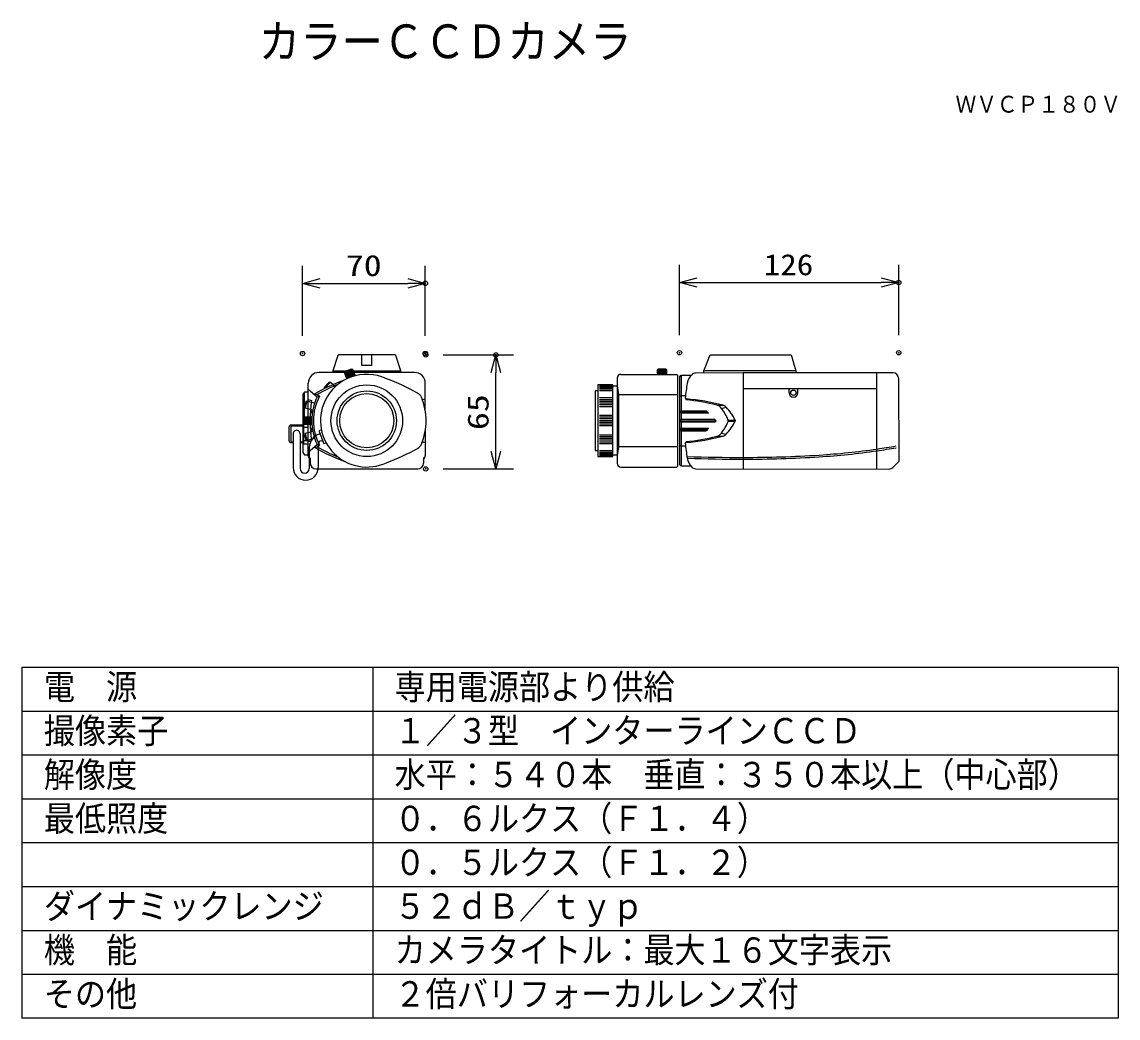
# Model space of a CAD drawing. Units: millimetres on the paper. Extents: x 2 to 127, y 60 to 174.
import ezdxf
from ezdxf.enums import TextEntityAlignment as Align

# ---------------------------------------------------------------- set-up
doc = ezdxf.new("R2010")
doc.units = ezdxf.units.MM
doc.header["$PDMODE"] = 32
doc.header["$PDSIZE"] = 0.5
for name, color, linetype in [('0-0_MOJI1', 2, 'Continuous'), ('0-1_TOUROKU', 3, 'Continuous'), ('0-2_GAIKEI', 1, 'Continuous'), ('0-3_WAKU', 3, 'Continuous'), ('0-4_DEFPOINTS', 7, 'Continuous')]:
    doc.layers.add(name, color=color, linetype=linetype)
doc.styles.add('ＭＳ ゴシック', font='')
doc.styles.get('ＭＳ ゴシック').set_extended_font_data('MS Gothic')

# ---------------------------------------------------------------- blocks, each defined once
blk = doc.blocks.new('_OPEN30')
at = {"layer": '0-2_GAIKEI', "color": 7}
blk.add_line((0, 0), (-1, 0), dxfattribs=at)
blk.add_lwpolyline([(-1, 0.2679), (0, 0), (-1, -0.2679)], dxfattribs=at)

msp = doc.modelspace()

# ---------------------------------------------------------------- linework, layer by layer
at = {"layer": '0-1_TOUROKU'}
for p, q in [((76.984, 138.236), (76.984, 146.236)), ((101.984, 138.236), (101.984, 146.236)), ((78.984, 144.236), (99.984, 144.236))]:
    msp.add_line(p, q, dxfattribs=at)
at = {"layer": '0-2_GAIKEI', "color": 7}
for p, q in [((44.542, 135.976), (38.11, 135.976)), ((40.778, 134.782), (40.778, 135.976)), ((41.874, 135.976), (41.874, 134.782)), ((80.471, 135.976), (89.736, 135.976)), ((38.794, 133.985), (35.894, 133.985)), ((37.441, 134.184), (39.04, 134.184)), ((39.782, 134.184), (45.211, 134.184)), ((46.758, 133.985), (39.855, 133.985)), ((41.874, 134.782), (40.778, 134.782)), ((70.289, 133.765), (76.685, 133.765)), ((76.685, 133.765), (76.785, 133.665)), ((78.812, 133.937), (84.256, 133.985)), ((90.235, 134.184), (79.774, 134.184)), ((84.256, 133.985), (99.5, 133.985)), ((84.256, 133.964), (84.256, 123.045)), ((99.5, 133.985), (101.341, 133.968)), ((99.5, 123.006), (99.5, 133.964)), ((34.651, 124.47), (34.651, 132.772)), ((48.001, 129.643), (48.001, 132.742)), ((67.682, 132.57), (67.682, 124.4)), ((69.377, 132.57), (67.682, 132.57)), ((69.377, 124.4), (69.377, 132.57)), ((69.875, 133.351), (69.875, 123.619)), ((76.785, 123.305), (76.785, 133.665)), ((76.984, 133.466), (76.984, 123.504)), ((101.957, 133.329), (101.99, 123.833)), ((34.033, 131.482), (34.033, 124.848)), ((34.232, 128.184), (34.232, 131.717)), ((69.875, 132.42), (69.377, 132.42)), ((77.648, 131.074), (77.73, 130.867)), ((48.001, 127.327), (48.001, 124.47)), ((77.648, 125.896), (77.73, 126.104)), ((34.723, 124.255), (34.676, 124.47)), ((34.875, 124.204), (34.722, 124.357)), ((34.875, 124.102), (34.723, 124.255)), ((34.875, 124.204), (34.875, 123.658)), ((47.802, 124.204), (47.955, 124.357)), ((47.802, 124.204), (47.802, 123.658)), ((67.682, 124.4), (69.377, 124.4)), ((69.875, 124.55), (69.377, 124.55)), ((101.311, 123.154), (101.99, 123.833)), ((35.548, 122.985), (47.129, 122.985)), ((70.289, 123.205), (76.685, 123.205)), ((76.785, 123.305), (76.685, 123.205)), ((76.984, 123.504), (77.184, 123.303)), ((78.302, 123.293), (77.184, 123.303)), ((78.812, 123.008), (100.871, 122.972))]:
    msp.add_line(p, q, dxfattribs=at)
at = {"layer": '0-2_GAIKEI'}
for p, q in [((39.73, 134.328), (38.793, 133.987)), ((38.855, 134.011), (39.121, 133.282)), ((38.93, 134.037), (39.193, 133.315)), ((38.994, 134.061), (39.255, 133.342)), ((39.026, 134.073), (39.288, 133.356)), ((39.093, 134.097), (39.353, 133.382)), ((39.14, 134.114), (39.399, 133.401)), ((39.203, 134.138), (39.463, 133.426)), ((39.319, 134.179), (39.577, 133.467)), ((39.382, 134.202), (39.642, 133.489)), ((39.429, 134.219), (39.689, 133.504)), ((39.495, 134.243), (39.756, 133.526)), ((39.527, 134.255), (39.79, 133.536)), ((39.591, 134.278), (39.855, 133.556)), ((39.666, 134.305), (39.931, 133.577)), ((75.491, 134.328), (74.494, 134.328)), ((74.56, 133.765), (74.56, 134.328)), ((74.639, 133.765), (74.639, 134.328)), ((74.708, 133.765), (74.708, 134.328)), ((74.743, 133.765), (74.743, 134.328)), ((74.813, 133.765), (74.813, 134.328)), ((74.863, 133.765), (74.863, 134.328)), ((74.931, 133.765), (74.931, 134.328)), ((74.991, 134.328), (74.991, 133.765)), ((75.052, 134.328), (75.052, 133.765)), ((75.121, 134.328), (75.121, 133.765)), ((75.171, 134.328), (75.171, 133.765)), ((75.241, 134.328), (75.241, 133.765)), ((75.276, 134.328), (75.276, 133.765)), ((75.344, 134.328), (75.344, 133.765)), ((75.423, 134.328), (75.423, 133.765)), ((37.173, 132.894), (37.753, 132.373)), ((77.184, 133.667), (77.184, 129.62)), ((34.651, 132.072), (35.674, 131.214)), ((35.329, 131.503), (35.676, 131.473)), ((35.674, 131.214), (35.922, 131.265)), ((35.676, 131.473), (35.922, 131.265)), ((67.384, 131.872), (67.384, 125.097)), ((67.682, 131.872), (67.384, 131.872)), ((69.377, 132.488), (67.882, 132.488)), ((69.377, 132.407), (67.882, 132.407)), ((69.377, 132.326), (67.882, 132.326)), ((69.377, 132.204), (67.882, 132.204)), ((69.377, 132.071), (67.882, 132.071)), ((69.377, 131.872), (67.882, 131.872)), ((69.875, 132.452), (70.034, 131.474)), ((70.034, 131.474), (76.785, 131.474)), ((70.034, 131.474), (70.034, 125.496)), ((84.256, 132.171), (99.5, 132.171)), ((84.256, 132.171), (99.5, 132.171)), ((89.477, 131.673), (89.477, 132.171)), ((89.577, 132.171), (90.374, 132.171)), ((90.474, 131.673), (90.474, 132.171)), ((34.501, 130.726), (34.294, 129.956)), ((35.367, 130.494), (34.501, 130.726)), ((34.651, 130.901), (35.018, 130.791)), ((47.661, 130.886), (48.001, 130.975)), ((69.377, 131.076), (67.882, 131.076)), ((69.377, 130.876), (67.882, 130.876)), ((69.377, 130.677), (67.882, 130.677)), ((69.377, 130.477), (67.882, 130.477)), ((69.377, 130.278), (67.882, 130.278)), ((69.377, 130.079), (67.882, 130.079)), ((81.234, 130.264), (81.951, 130.237)), ((81.795, 129.889), (82.327, 130.01)), ((34.153, 128.884), (34.153, 128.087)), ((35.05, 128.843), (34.153, 128.843)), ((35.05, 128.804), (34.153, 128.804)), ((35.05, 128.752), (34.153, 128.752)), ((69.377, 129.083), (67.882, 129.083)), ((69.377, 128.884), (67.882, 128.884)), ((77.184, 129.62), (76.984, 129.481)), ((80.033, 129.481), (76.984, 129.481)), ((77.184, 129.342), (76.984, 129.481)), ((32.479, 126.194), (32.479, 127.787)), ((34.033, 127.987), (32.678, 127.987)), ((32.729, 127.887), (32.678, 127.837)), ((32.678, 127.837), (32.678, 126.144)), ((32.729, 127.887), (34.033, 127.887)), ((34.133, 127.76), (34.651, 127.748)), ((35.05, 128.688), (34.153, 128.688)), ((35.05, 128.612), (34.153, 128.612)), ((35.05, 128.524), (34.153, 128.524)), ((34.153, 128.448), (35.05, 128.448)), ((34.153, 128.359), (35.05, 128.359)), ((34.153, 128.283), (35.05, 128.283)), ((34.153, 128.219), (35.05, 128.219)), ((34.153, 128.167), (35.05, 128.167)), ((34.153, 128.128), (35.05, 128.128)), ((69.377, 128.684), (67.882, 128.684)), ((69.377, 128.485), (67.882, 128.485)), ((69.377, 128.285), (67.882, 128.285)), ((69.377, 128.086), (67.882, 128.086)), ((69.377, 127.887), (67.882, 127.887)), ((76.984, 128.485), (77.184, 128.345)), ((76.984, 128.485), (81.168, 128.485)), ((76.984, 127.488), (77.184, 127.628)), ((77.184, 128.345), (77.184, 127.628)), ((80.312, 127.628), (80.033, 127.488)), ((81.029, 128.625), (81.029, 128.345)), ((82.535, 128.559), (83.34, 128.528)), ((82.535, 128.411), (83.34, 128.442)), ((83.34, 128.528), (83.34, 128.442)), ((32.928, 126.99), (32.925, 123.139)), ((33.725, 126.99), (33.723, 123.027)), ((34.294, 127.014), (34.501, 126.243)), ((34.501, 126.243), (35.367, 126.476)), ((35.899, 127.267), (36.372, 125.955)), ((35.902, 126.956), (35.99, 126.99)), ((35.958, 127.394), (36.146, 127.462)), ((67.882, 126.891), (69.377, 126.891)), ((67.882, 126.692), (69.377, 126.692)), ((67.882, 126.493), (69.377, 126.493)), ((67.882, 126.294), (69.377, 126.294)), ((76.984, 127.488), (77.184, 127.349)), ((77.184, 127.349), (77.184, 123.303)), ((81.234, 126.706), (81.951, 126.733)), ((81.795, 127.081), (82.327, 126.959)), ((32.678, 126.144), (32.729, 126.094)), ((32.678, 125.995), (32.928, 125.995)), ((32.729, 126.094), (32.928, 126.094)), ((33.725, 126.094), (34.033, 126.094)), ((33.725, 125.995), (34.033, 125.995)), ((34.133, 126.221), (34.651, 126.233)), ((35.018, 126.18), (34.651, 126.068)), ((34.651, 124.898), (35.674, 125.757)), ((34.771, 125.43), (34.771, 123.027)), ((35.329, 125.467), (35.676, 125.498)), ((35.674, 125.757), (35.922, 125.705)), ((35.676, 125.498), (35.922, 125.705)), ((35.791, 125.811), (35.791, 123.139)), ((36.106, 126.201), (36.271, 126.236)), ((36.5, 125.895), (36.688, 125.962)), ((48.001, 125.995), (47.661, 126.083)), ((47.661, 126.083), (48.001, 125.995)), ((67.384, 125.097), (67.682, 125.097)), ((67.882, 126.094), (69.377, 126.094)), ((67.882, 125.895), (69.377, 125.895)), ((67.882, 125.097), (69.377, 125.097)), ((70.034, 125.496), (69.875, 124.518)), ((76.785, 125.496), (70.034, 125.496)), ((77.184, 125.596), (76.984, 125.72)), ((77.675, 125.596), (77.184, 125.596)), ((67.882, 124.898), (69.377, 124.898)), ((67.882, 124.765), (69.377, 124.765)), ((67.882, 124.644), (69.377, 124.644)), ((67.882, 124.563), (69.377, 124.563)), ((67.882, 124.482), (69.377, 124.482))]:
    msp.add_line(p, q, dxfattribs=at)
at = {"layer": '0-2_GAIKEI', "color": 7}
for points in [[(38.11, 135.976), (38.016, 135.909), (37.441, 134.184), (37.441, 133.985)], [(45.211, 133.985), (45.211, 134.184), (44.636, 135.909), (44.542, 135.976)], [(79.774, 133.945), (79.774, 134.184), (80.471, 135.976)], [(89.736, 135.976), (90.235, 134.184), (90.235, 133.985)], [(76.984, 133.466), (77.184, 133.667), (78.336, 133.677)], [(34.651, 131.733), (34.232, 131.726), (34.062, 131.552), (34.033, 131.482)], [(76.984, 131.249), (77.184, 131.373), (77.675, 131.373)], [(34.033, 124.848), (34.232, 124.605), (34.651, 124.597)], [(47.802, 124.102), (47.954, 124.255), (48.001, 124.47)]]:
    msp.add_lwpolyline(points, dxfattribs=at)
at = {"layer": '0-2_GAIKEI'}
for points in [[(39.06, 133.254), (38.793, 133.987), (38.853, 134.116), (39.601, 134.388), (39.73, 134.328), (39.997, 133.595)], [(74.494, 133.765), (74.494, 134.328), (74.593, 134.388), (75.39, 134.388), (75.491, 134.328), (75.491, 133.765)], [(34.501, 130.726), (34.378, 130.655), (34.224, 130.079), (34.294, 129.956), (35.16, 129.725)], [(35.05, 128.884), (34.153, 128.884), (34.054, 128.784), (34.054, 128.187), (34.153, 128.087), (35.05, 128.087)], [(34.874, 129.342), (35.081, 129.481), (34.89, 129.62)], [(77.184, 129.342), (77.184, 128.625), (76.984, 128.485)], [(77.184, 129.62), (80.033, 129.62), (80.312, 129.342), (77.184, 129.342)], [(80.033, 129.62), (80.033, 129.481), (80.312, 129.342)], [(34.651, 125.819), (34.133, 125.792), (34.133, 128.189)], [(34.89, 127.349), (35.081, 127.488), (34.874, 127.628)], [(77.184, 128.345), (81.029, 128.345), (81.168, 128.485), (81.029, 128.625), (77.184, 128.625)], [(77.184, 127.628), (80.312, 127.628), (80.033, 127.349), (77.184, 127.349), (80.033, 127.349)], [(35.16, 127.246), (34.294, 127.014), (34.224, 126.891), (34.378, 126.314), (34.501, 126.243)], [(76.984, 127.488), (80.033, 127.488), (80.033, 127.349)]]:
    msp.add_lwpolyline(points, dxfattribs=at)
msp.add_lwpolyline([(37.173, 132.894), (36.506, 132.155), (36.499, 132.295), (37.032, 132.887)], close=True, dxfattribs=at)
for centre, radius in [((41.326, 128.485), 4.085), ((41.326, 128.485), 3.387), ((41.325, 128.485), 3.089), ((89.975, 131.673), 0.299)]:
    msp.add_circle(centre, radius, dxfattribs=at)
at = {"layer": '0-2_GAIKEI', "color": 7}
for centre, radius, start, end in [((35.894, 132.742), 1.242, 90, 180), ((41.326, 128.485), 5.28, 64.97543, 154.97441), ((46.758, 132.742), 1.242, 0, 90), ((70.289, 133.351), 0.414, 90, 180), ((78.816, 133.322), 0.595, 90.38905, 136.80977), ((101.335, 133.327), 0.621, 0.2024, 89.48482), ((45.435, 114.279), 19.969, 109.5314, 120.40516), ((34.959, 109.83), 24.968, 60.85034, 69.85076), ((91.834, 129.976), 14.229, 168.7378, 175.57121), ((79.836, 132.361), 1.996, 136.75027, 168.63563), ((46.636, 130.766), 0.995, 23.19985, 60.85502), ((41.326, 128.485), 5.28, 154.97561, 295.02439), ((41.331, 128.485), 6.769, 336.74266, 23.25734), ((75.436, 107.044), 23.933, 75.98587, 84.49936), ((80.996, 129.301), 0.992, 36.34271, 76.0922), ((76.987, 126.343), 5.973, 21.77345, 36.41401), ((76.987, 130.627), 5.973, 323.58599, 338.22655), ((82.343, 128.485), 0.206, 339.01214, 20.98786), ((75.436, 149.925), 23.933, 275.50064, 284.01413), ((80.996, 127.669), 0.992, 283.9078, 323.65729), ((45.442, 142.713), 19.993, 239.61153, 250.47151), ((35.005, 147.034), 24.852, 290.13285, 299.17553), ((46.636, 126.204), 0.995, 299.14498, 336.80015), ((91.834, 126.995), 14.229, 184.42879, 191.2622), ((79.984, 124.621), 2.143, 190.87641, 221.63956), ((35.548, 123.658), 0.673, 180, 270), ((47.129, 123.658), 0.673, 270, 0), ((70.289, 123.619), 0.414, 180, 270), ((78.816, 123.604), 0.595, 223.19023, 269.61095), ((100.872, 123.593), 0.621, 269.90649, 315)]:
    msp.add_arc(centre, radius, start, end, dxfattribs=at)
at = {"layer": '0-2_GAIKEI'}
for centre, radius, start, end in [((45.383, 114.376), 19.66, 111.96634, 119.59028), ((41.325, 128.485), 6.077, 152.77673, 207.22327), ((89.975, 131.673), 0.498, 180, 0), ((50.754, 128.485), 15.904, 171.66436, 188.33564), ((41.325, 128.485), 6.275, 154.22834, 205.77166), ((75.77, 107.126), 23.923, 75.04202, 85.27928), ((81.746, 129.471), 0.793, 42.88156, 75.42746), ((77.949, 125.932), 5.983, 25.71692, 42.97653), ((32.678, 127.787), 0.199, 89.9641, 180.0359), ((77.949, 131.038), 5.983, 317.02347, 334.28308), ((33.326, 126.991), 0.398, 359.94876, 180.05124), ((36.365, 125.431), 1.594, 106.87006, 180.01844), ((35.992, 127.301), 0.0993, 109.88712, 199.9737), ((75.77, 149.844), 23.923, 274.72072, 284.95798), ((81.746, 127.499), 0.793, 284.57254, 317.11844), ((32.678, 126.194), 0.199, 179.9641, 270.0359), ((45.383, 142.593), 19.66, 240.40971, 248.03366), ((36.188, 125.812), 0.397, 101.85301, 180.10164), ((36.466, 125.988), 0.0995, 199.79997, 289.79778), ((87.951, 204.108), 79.692, 273.56903, 278.33237), ((87.967, 203.953), 79.736, 273.56414, 278.316), ((87.915, 207.363), 82.917, 278.03151, 279.5775), ((85.752, 220.527), 96.456, 278.19408, 279.52325), ((84.279, 324.545), 200.244, 268.15823, 269.99337), ((84.224, 321.923), 197.821, 268.16302, 270.00937), ((84.246, 263.855), 139.555, 270.00392, 273.56013), ((84.28, 262.969), 138.867, 269.99011, 273.56895), ((34.358, 123.139), 1.433, 180.0214, 359.9786), ((34.247, 123.028), 0.524, 180.07806, 359.92194)]:
    msp.add_arc(centre, radius, start, end, dxfattribs=at)
at = {"layer": '0-2_GAIKEI', "color": 7}
for p in [(101.984, 144.236), (76.984, 136.236), (101.984, 136.236)]:
    msp.add_point(p, dxfattribs=at)
at = {"layer": '0-3_WAKU'}
for p, q in [((34.001, 138.141), (34.001, 146.141)), ((48.001, 138.141), (48.001, 146.141)), ((36.001, 144.141), (46.001, 144.141)), ((50.047, 135.985), (58.047, 135.985)), ((56.047, 124.985), (56.047, 133.985)), ((50.047, 122.985), (58.047, 122.985))]:
    msp.add_line(p, q, dxfattribs=at)
at = {"layer": '0-3_WAKU', "color": 4}
for p, q in [((2, 100.393), (127, 100.393)), ((2, 100.393), (2, 60.393)), ((42, 100.393), (42, 60.393)), ((127, 100.393), (127, 60.393)), ((127, 60.393), (2, 60.393))]:
    msp.add_line(p, q, dxfattribs=at)
at = {"layer": '0-3_WAKU', "color": 1}
for p, q in [((2, 95.393), (127, 95.393)), ((2, 90.393), (127, 90.393)), ((2, 85.393), (127, 85.393)), ((2, 80.393), (127, 80.393)), ((2, 75.393), (127, 75.393)), ((2, 70.393), (127, 70.393)), ((2, 65.393), (127, 65.393))]:
    msp.add_line(p, q, dxfattribs=at)
at = {"layer": '0-4_DEFPOINTS'}
for p in [(48.001, 144.141), (34.001, 136.141), (48.001, 136.141), (48.047, 135.985), (56.047, 135.985), (48.047, 122.985)]:
    msp.add_point(p, dxfattribs=at)

# ---------------------------------------------------------------- block references
at = {"layer": '0-1_TOUROKU', "xscale": 2, "yscale": 2, "rotation": 180}
msp.add_blockref('_OPEN30', (76.984, 144.236), dxfattribs=at)
at = {"layer": '0-1_TOUROKU', "xscale": 2, "yscale": 2}
msp.add_blockref('_OPEN30', (101.984, 144.236), dxfattribs=at)
at = {"layer": '0-3_WAKU', "xscale": 2, "yscale": 2}
for p, rotation in [((34.001, 144.141), 180), ((56.047, 135.985), 90), ((56.047, 122.985), 270)]:
    msp.add_blockref('_OPEN30', p, dxfattribs=dict(at, rotation=rotation))
msp.add_blockref('_OPEN30', (48.001, 144.141), dxfattribs=at)

# ---------------------------------------------------------------- texts
at = {"layer": '0-0_MOJI1', "style": 'ＭＳ ゴシック', "width": 0.9}
for s, height, p in [('カラーＣＣＤカメラ', 3.849, (29, 168.653)), ('専用電源部より供給', 2.889, (44.5, 95.838)), ('電\u3000源', 2.889, (4.5, 95.838)), ('撮像素子', 2.889, (4.5, 90.838)), ('１／３型\u3000インターラインＣＣＤ', 2.889, (44.5, 90.838)), ('解像度', 2.889, (4.5, 85.838)), ('水平：５４０本\u3000垂直：３５０本以上（中心部）', 2.889, (44.5, 85.838)), ('最低照度', 2.889, (4.5, 80.838)), ('０．６ルクス（Ｆ１．４）', 2.889, (44.5, 80.838)), ('０．５ルクス（Ｆ１．２）', 2.889, (44.5, 75.838)), ('ダイナミックレンジ', 2.889, (4.5, 70.838)), ('５２ｄＢ／ｔｙｐ', 2.889, (44.5, 70.838)), ('機\u3000能', 2.889, (4.5, 65.838)), ('カメラタイトル：最大１６文字表示', 2.889, (44.5, 65.838)), ('その他', 2.889, (4.5, 60.838)), ('２倍バリフォーカルレンズ付', 2.889, (44.5, 60.838))]:
    msp.add_text(s, height=height, dxfattribs=at).set_placement(p, align=Align.BOTTOM_LEFT)
at = {"layer": '0-1_TOUROKU', "color": 1, "style": 'ＭＳ ゴシック', "width": 0.9}
msp.add_text('ＷＶＣＰ１８０Ｖ', height=1.921, dxfattribs=at).set_placement((108.467, 163.023), align=Align.BOTTOM_LEFT)
at = {"layer": '0-1_TOUROKU', "style": 'ＭＳ ゴシック', "width": 1.15}
msp.add_text('126', height=2.405, dxfattribs=at).set_placement((86.597, 144.346), align=Align.BOTTOM_LEFT)
at = {"layer": '0-3_WAKU', "style": 'ＭＳ ゴシック', "width": 1.25}
msp.add_text('70', height=2.405, dxfattribs=at).set_placement((38.934, 144.251), align=Align.BOTTOM_LEFT)
msp.add_text('65', height=2.405, rotation=90, dxfattribs=at).set_placement((55.937, 127.418), align=Align.BOTTOM_LEFT)

doc.saveas('drawing.dxf')
